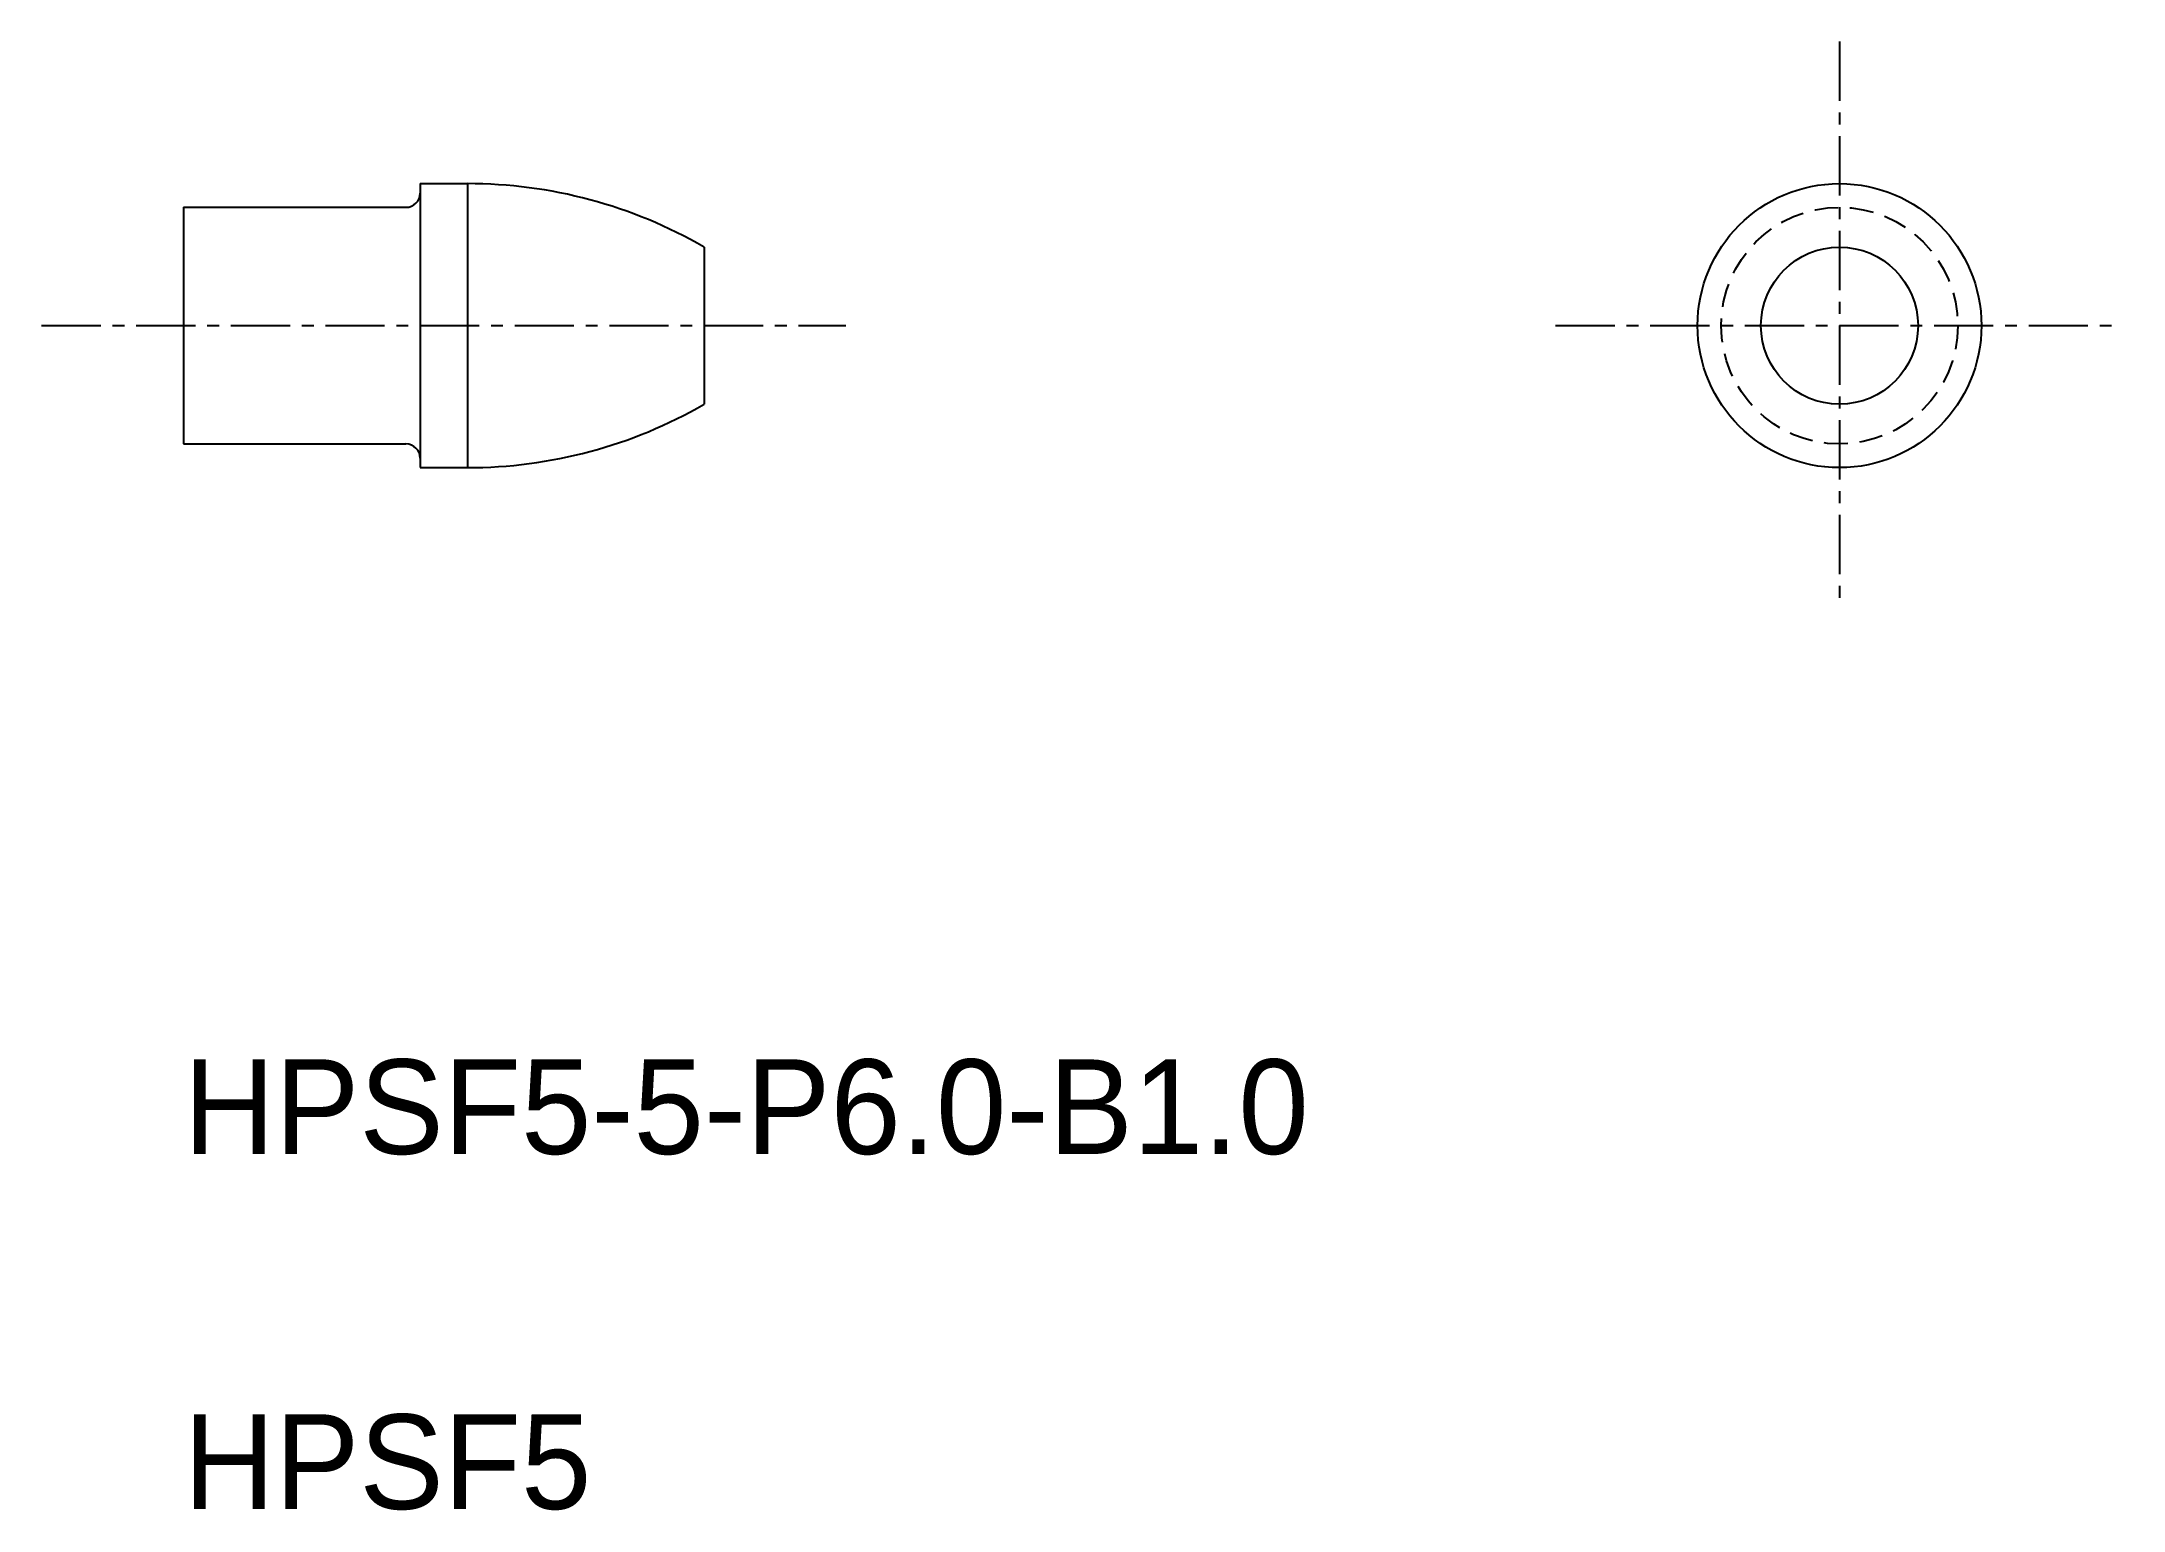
# Model space of a CAD drawing. Extents: x -1008.9 to -964.9, y -677 to -646.
import ezdxf

# ---------------------------------------------------------------- set-up
doc = ezdxf.new("R2010")
doc.units = 0
doc.linetypes.add('CENTER', pattern=[2, 1.25, -0.25, 0.25, -0.25])
doc.linetypes.add('DASHED', pattern=[0.75, 0.5, -0.25])
doc.layers.get('0').update_dxf_attribs({"linetype": 'CONTINUOUS'})
doc.layers.add('CENTER', color=1, linetype='CENTER')

msp = doc.modelspace()

# ---------------------------------------------------------------- linework, layer by layer
at = {"color": 7, "linetype": 'CONTINUOUS'}
for p, q in [((-1000.922, -648.98), (-1000.922, -654.98)), ((-1000.922, -648.98), (-999.922, -648.98)), ((-999.922, -648.98), (-999.922, -654.98)), ((-1005.922, -649.48), (-1005.922, -654.48)), ((-1005.922, -649.48), (-1001.222, -649.48)), ((-994.922, -650.32), (-994.922, -653.64)), ((-1005.922, -654.48), (-1001.222, -654.48)), ((-1000.922, -654.98), (-999.922, -654.98))]:
    msp.add_line(p, q, dxfattribs=at)
for radius in [3, 1.66]:
    msp.add_circle((-970.922, -651.98), radius, dxfattribs=at)
at = {"color": 3, "linetype": 'DASHED'}
msp.add_circle((-970.922, -651.98), 2.5, dxfattribs=at)
at = {"color": 7, "linetype": 'CONTINUOUS'}
for centre, radius, start, end in [((-999.922, -658.98), 10, 60, 90), ((-1001.222, -649.18), 0.3, 270, 0), ((-999.922, -644.98), 10, 270, 300), ((-1001.222, -654.78), 0.3, 0, 90)]:
    msp.add_arc(centre, radius, start, end, dxfattribs=at)
at = {"layer": 'CENTER', "color": 1, "linetype": 'CENTER'}
for p, q in [((-970.922, -645.98), (-970.922, -657.98)), ((-1008.922, -651.98), (-991.922, -651.98)), ((-976.922, -651.98), (-964.922, -651.98))]:
    msp.add_line(p, q, dxfattribs=at)

# ---------------------------------------------------------------- texts
at = {"color": 7, "linetype": 'CONTINUOUS'}
for s, p in [('HPSF5-5-P6.0-B1.0 ', (-1005.922, -669.48)), ('HPSF5', (-1005.922, -676.98))]:
    msp.add_text(s, height=2, dxfattribs=at).set_placement(p)

doc.saveas('drawing.dxf')
